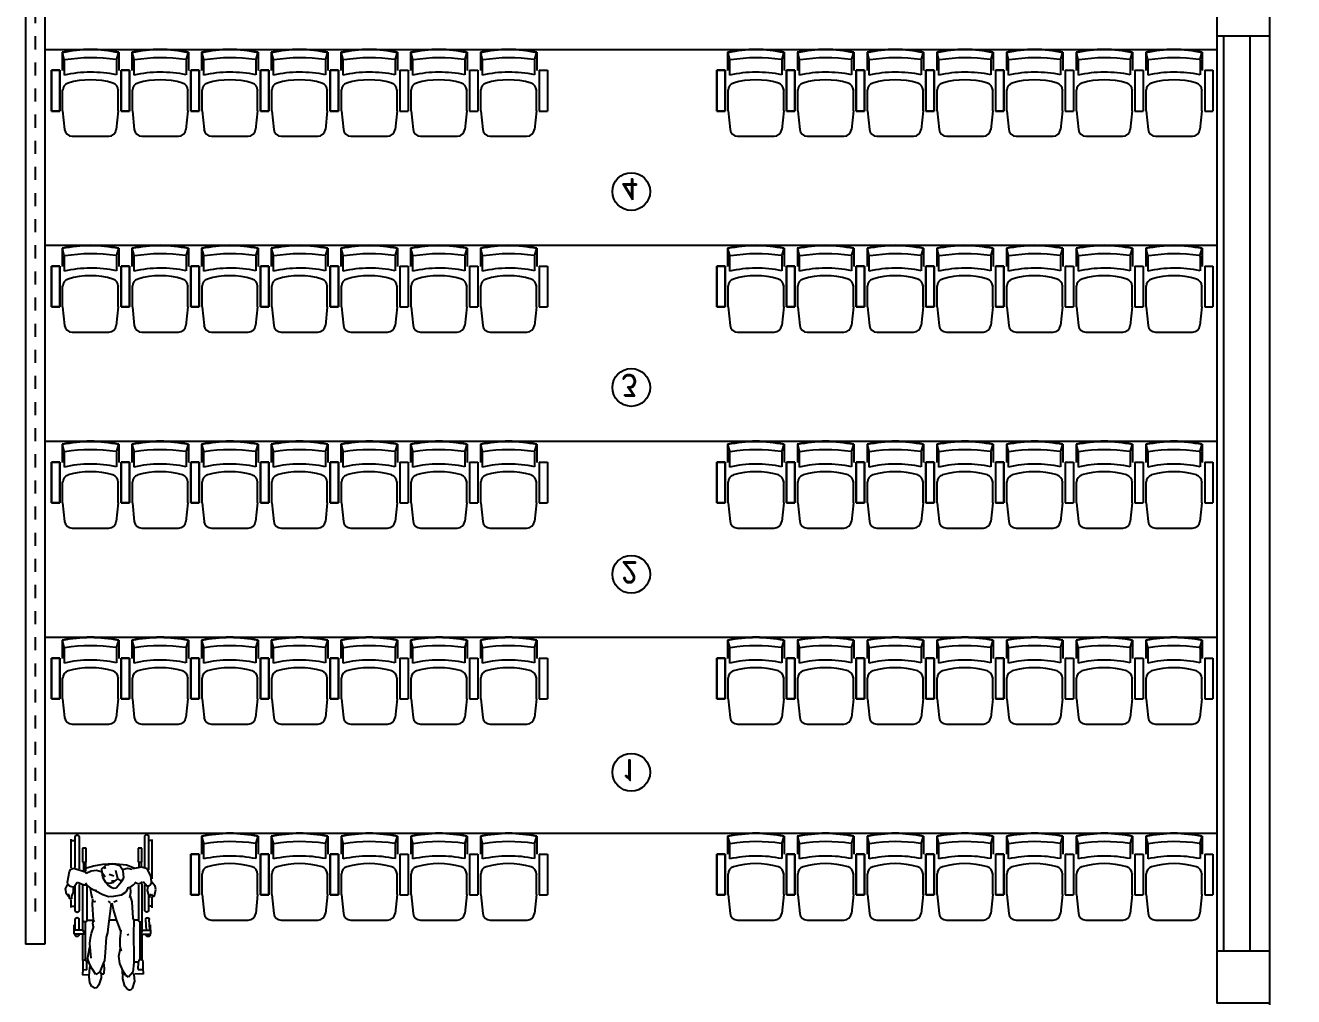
# Model space of a CAD drawing. Header units: millimetres. Extents: x 1590 to 1932, y -48 to 167.
# Drawn here: x 1764.92 to 1774.63, y 33.14 to 40.57 of the extents above; entities that cross this region are included whole.
import ezdxf
from ezdxf.enums import TextEntityAlignment as Align

# ---------------------------------------------------------------- set-up
doc = ezdxf.new("R2010")
doc.units = ezdxf.units.MM
doc.header["$LTSCALE"] = 0.1
doc.header["$MEASUREMENT"] = 0
doc.header["$PDMODE"] = 35
doc.header["$PDSIZE"] = 0.75
doc.linetypes.add('CENTER2', pattern=[1.125, 0.75, -0.125, 0.125, -0.125])
doc.linetypes.add('HIDDEN', pattern=[0.375, 0.25, -0.125])
doc.layers.get('0').update_dxf_attribs({"linetype": 'CONTINUOUS'})
doc.layers.get('DEFPOINTS').update_dxf_attribs({"linetype": 'CONTINUOUS'})
for name, color, linetype in [('BUTACAS', 8, 'HIDDEN'), ('CALLES', 3, 'CONTINUOUS'), ('DIVI', 2, 'CONTINUOUS'), ('EJES', 1, 'CENTER2'), ('GRADA', 9, 'CONTINUOUS'), ('PARED', 4, 'CONTINUOUS'), ('REPISA', 2, 'CONTINUOUS')]:
    doc.layers.add(name, color=color, linetype=linetype)
doc.styles.add('ROMAND', font='romand.shx')
doc.dimstyles.new('URBA', dxfattribs={"dimtxt": 20, "dimasz": 0.5, "dimexe": 1.25, "dimexo": 0.63, "dimgap": 0.63, "dimtad": 0, "dimtih": 1, "dimtoh": 1, "dimzin": 1, "dimdsep": 46, "dimtxsty": 'ROMAND', "dimcen": 2.5, "dimclrd": 1, "dimclre": 1, "dimclrt": 3, "dimadec": 0, "dimazin": 0, "dimtfac": 1, "dimtmove": 0, "dimatfit": 3, "dimfxl": 1, "dimtvp": 1, "dimtolj": 1, "dimtzin": 1, "dimarcsym": 0})

# ---------------------------------------------------------------- blocks, each defined once
blk = doc.blocks.new('ROWSEAT7')
at = {"layer": 'BUTACAS', "linetype": 'Continuous'}
for p, q in [((-3.7609, 0.4705), (-3.7458, 0.6138)), ((-3.4073, 0.665), (-3.689, 0.665)), ((-3.3354, 0.4705), (-3.3505, 0.6138)), ((-3.2275, 0.4705), (-3.2124, 0.6138)), ((-2.8739, 0.665), (-3.1556, 0.665)), ((-2.802, 0.4705), (-2.8171, 0.6138)), ((-2.6941, 0.4705), (-2.679, 0.6138)), ((-2.3405, 0.665), (-2.6222, 0.665)), ((-2.2686, 0.4705), (-2.2837, 0.6138)), ((-2.1607, 0.4705), (-2.1456, 0.6138)), ((-1.8071, 0.665), (-2.0888, 0.665)), ((-1.7352, 0.4705), (-1.7503, 0.6138)), ((-1.6273, 0.4705), (-1.6122, 0.6138)), ((-1.2737, 0.665), (-1.5554, 0.665)), ((-1.2018, 0.4705), (-1.2169, 0.6138)), ((-1.0939, 0.4705), (-1.0788, 0.6138)), ((-0.7403, 0.665), (-1.022, 0.665)), ((-0.6684, 0.4705), (-0.6835, 0.6138)), ((-0.5605, 0.4705), (-0.5454, 0.6138)), ((-0.2069, 0.665), (-0.4886, 0.665)), ((-0.135, 0.4705), (-0.1501, 0.6138)), ((-3.7829, 0.4722), (-3.8464, 0.4722)), ((-3.8464, 0.1597, 0.0021), (-3.8464, 0.4722, 0.0021)), ((-3.7829, 0.1597, 0.0021), (-3.7829, 0.4722, 0.0021)), ((-3.7609, 0.4705), (-3.7609, 0.311)), ((-3.3354, 0.4705), (-3.3354, 0.311)), ((-3.2495, 0.4722), (-3.313, 0.4722)), ((-3.313, 0.1597, 0.0021), (-3.313, 0.4722, 0.0021)), ((-3.2495, 0.1597, 0.0021), (-3.2495, 0.4722, 0.0021)), ((-3.2275, 0.4705), (-3.2275, 0.311)), ((-2.802, 0.4705), (-2.802, 0.311)), ((-2.7161, 0.4722), (-2.7796, 0.4722)), ((-2.7796, 0.1597, 0.0021), (-2.7796, 0.4722, 0.0021)), ((-2.7161, 0.1597, 0.0021), (-2.7161, 0.4722, 0.0021)), ((-2.6941, 0.4705), (-2.6941, 0.311)), ((-2.2686, 0.4705), (-2.2686, 0.311)), ((-2.2466, 0.4722), (-2.1832, 0.4722)), ((-2.2466, 0.4722), (-2.2466, 0.1597)), ((-2.1827, 0.4722), (-2.2462, 0.4722)), ((-2.2462, 0.1597, 0.0021), (-2.2462, 0.4722, 0.0021)), ((-2.1827, 0.4722), (-2.2462, 0.4722)), ((-2.2462, 0.1597, 0.0021), (-2.2462, 0.4722, 0.0021)), ((-2.1832, 0.4722), (-2.1832, 0.1597)), ((-2.1827, 0.1597, 0.0021), (-2.1827, 0.4722, 0.0021)), ((-2.1827, 0.1597, 0.0021), (-2.1827, 0.4722, 0.0021)), ((-2.1607, 0.4705), (-2.1607, 0.311)), ((-1.7352, 0.4705), (-1.7352, 0.311)), ((-1.7132, 0.4722), (-1.6498, 0.4722)), ((-1.7132, 0.4722), (-1.7132, 0.1597)), ((-1.6493, 0.4722), (-1.7128, 0.4722)), ((-1.7128, 0.1597, 0.0021), (-1.7128, 0.4722, 0.0021)), ((-1.6498, 0.4722), (-1.6498, 0.1597)), ((-1.6493, 0.1597, 0.0021), (-1.6493, 0.4722, 0.0021)), ((-1.6273, 0.4705), (-1.6273, 0.311)), ((-1.2018, 0.4705), (-1.2018, 0.311)), ((-1.1798, 0.4722), (-1.1164, 0.4722)), ((-1.1798, 0.4722), (-1.1798, 0.1597)), ((-1.1159, 0.4722), (-1.1794, 0.4722)), ((-1.1794, 0.1597, 0.0021), (-1.1794, 0.4722, 0.0021)), ((-1.1164, 0.4722), (-1.1164, 0.1597)), ((-1.1159, 0.1597, 0.0021), (-1.1159, 0.4722, 0.0021)), ((-1.0939, 0.4705), (-1.0939, 0.311)), ((-0.6684, 0.4705), (-0.6684, 0.311)), ((-0.6464, 0.4722), (-0.583, 0.4722)), ((-0.6464, 0.4722), (-0.6464, 0.1597)), ((-0.5825, 0.4722), (-0.646, 0.4722)), ((-0.646, 0.1597, 0.0021), (-0.646, 0.4722, 0.0021)), ((-0.583, 0.4722), (-0.583, 0.1597)), ((-0.5825, 0.1597, 0.0021), (-0.5825, 0.4722, 0.0021)), ((-0.5605, 0.4705), (-0.5605, 0.311)), ((-0.135, 0.4705), (-0.135, 0.311)), ((-0.113, 0.4722), (-0.0496, 0.4722)), ((-0.113, 0.4722), (-0.113, 0.1597)), ((-0.0491, 0.4722), (-0.1126, 0.4722)), ((-0.1126, 0.1597, 0.0021), (-0.1126, 0.4722, 0.0021)), ((-0.0496, 0.4722), (-0.0496, 0.1597)), ((-0.0491, 0.1597, 0.0021), (-0.0491, 0.4722, 0.0021)), ((-3.7609, 0.311), (-3.7609, 0.3131)), ((-3.2275, 0.311), (-3.2275, 0.3131)), ((-2.6941, 0.311), (-2.6941, 0.3131)), ((-2.1607, 0.311), (-2.1607, 0.3131)), ((-1.6273, 0.311), (-1.6273, 0.3131)), ((-1.0939, 0.311), (-1.0939, 0.3131)), ((-0.5605, 0.311), (-0.5605, 0.3131)), ((-3.7473, 0.08), (-3.7473, 0.1951)), ((-3.3469, 0.0826), (-3.3469, 0.1975)), ((-3.2139, 0.08), (-3.2139, 0.1951)), ((-2.8135, 0.0826), (-2.8135, 0.1975)), ((-2.6805, 0.08), (-2.6805, 0.1951)), ((-2.2801, 0.0826), (-2.2801, 0.1975)), ((-2.1471, 0.08), (-2.1471, 0.1951)), ((-1.7467, 0.0826), (-1.7467, 0.1975)), ((-1.6137, 0.08), (-1.6137, 0.1951)), ((-1.2133, 0.0826), (-1.2133, 0.1975)), ((-1.0803, 0.08), (-1.0803, 0.1951)), ((-0.6799, 0.0826), (-0.6799, 0.1975)), ((-0.5469, 0.08), (-0.5469, 0.1951)), ((-0.1465, 0.0826), (-0.1465, 0.1975)), ((-3.7829, 0.1597, 0.3394), (-3.8464, 0.1597, 0.3394)), ((-3.7643, 0.0225), (-3.7643, 0.1618)), ((-3.3321, 0.0225), (-3.3321, 0.1618)), ((-3.2495, 0.1597, 0.3394), (-3.313, 0.1597, 0.3394)), ((-3.2309, 0.0225), (-3.2309, 0.1618)), ((-2.7987, 0.0225), (-2.7987, 0.1618)), ((-2.7161, 0.1597, 0.3394), (-2.7796, 0.1597, 0.3394)), ((-2.6975, 0.0225), (-2.6975, 0.1618)), ((-2.2653, 0.0225), (-2.2653, 0.1618)), ((-2.2466, 0.1597), (-2.1832, 0.1597)), ((-2.1827, 0.1597, 0.3394), (-2.2462, 0.1597, 0.3394)), ((-2.1827, 0.1597, 0.3394), (-2.2462, 0.1597, 0.3394)), ((-2.1641, 0.0225), (-2.1641, 0.1618)), ((-1.7319, 0.0225), (-1.7319, 0.1618)), ((-1.7132, 0.1597), (-1.6498, 0.1597)), ((-1.6493, 0.1597, 0.3394), (-1.7128, 0.1597, 0.3394)), ((-1.6307, 0.0225), (-1.6307, 0.1618)), ((-1.1985, 0.0225), (-1.1985, 0.1618)), ((-1.1798, 0.1597), (-1.1164, 0.1597)), ((-1.1159, 0.1597, 0.3394), (-1.1794, 0.1597, 0.3394)), ((-1.0973, 0.0225), (-1.0973, 0.1618)), ((-0.6651, 0.0225), (-0.6651, 0.1618)), ((-0.6464, 0.1597), (-0.583, 0.1597)), ((-0.5825, 0.1597, 0.3394), (-0.646, 0.1597, 0.3394)), ((-0.5639, 0.0225), (-0.5639, 0.1618)), ((-0.1317, 0.0225), (-0.1317, 0.1618)), ((-0.113, 0.1597), (-0.0496, 0.1597)), ((-0.0491, 0.1597, 0.3394), (-0.1126, 0.1597, 0.3394)), ((-3.7489, 0.0747), (-3.7648, 0.0225)), ((-3.3321, 0.0225), (-3.3455, 0.0769)), ((-3.2155, 0.0747), (-3.2314, 0.0225)), ((-2.7987, 0.0225), (-2.8121, 0.0769)), ((-2.6821, 0.0747), (-2.698, 0.0225)), ((-2.2653, 0.0225), (-2.2787, 0.0769)), ((-2.1487, 0.0747), (-2.1646, 0.0225)), ((-1.7319, 0.0225), (-1.7453, 0.0769)), ((-1.6153, 0.0747), (-1.6312, 0.0225)), ((-1.1985, 0.0225), (-1.2119, 0.0769)), ((-1.0819, 0.0747), (-1.0978, 0.0225)), ((-0.6651, 0.0225), (-0.6785, 0.0769)), ((-0.5485, 0.0747), (-0.5644, 0.0225)), ((-0.1317, 0.0225), (-0.1451, 0.0769))]:
    blk.add_line(p, q, dxfattribs=at)
for centre, radius, start, end in [((-3.689, 0.6079), 0.0571, 90, 174), ((-3.4073, 0.6079), 0.0571, 6, 90), ((-3.1556, 0.6079), 0.0571, 90, 174), ((-2.8739, 0.6079), 0.0571, 6, 90), ((-2.6222, 0.6079), 0.0571, 90, 174), ((-2.3405, 0.6079), 0.0571, 6, 90), ((-2.0888, 0.6079), 0.0571, 90, 174), ((-1.8071, 0.6079), 0.0571, 6, 90), ((-1.5554, 0.6079), 0.0571, 90, 174), ((-1.2737, 0.6079), 0.0572, 6, 90), ((-1.022, 0.6079), 0.0571, 90, 174), ((-0.7403, 0.6079), 0.0572, 6, 90), ((-0.4886, 0.6079), 0.0571, 90, 174), ((-0.2069, 0.6079), 0.0572, 6, 90), ((-3.7037, 0.3131), 0.0571, 180, 253.38345), ((-3.3926, 0.3131), 0.0571, 286.61655, 360), ((-3.1703, 0.3131), 0.0571, 180, 253.38345), ((-2.8592, 0.3131), 0.0571, 286.61655, 360), ((-2.6369, 0.3131), 0.0571, 180, 253.38345), ((-2.3258, 0.3131), 0.0571, 286.61655, 360), ((-2.1035, 0.3131), 0.0571, 180, 253.38345), ((-1.7924, 0.3131), 0.0571, 286.61655, 360), ((-1.5701, 0.3131), 0.0571, 180, 253.38345), ((-1.259, 0.3131), 0.0572, 286.61655, 360), ((-1.0367, 0.3131), 0.0572, 180, 253.38345), ((-0.7256, 0.3131), 0.0571, 286.61655, 360), ((-0.5033, 0.3131), 0.0572, 180, 253.38345), ((-0.1922, 0.3131), 0.0571, 286.61655, 360), ((-3.5527, 1.1259), 0.9509, 258.19046, 282.49486), ((-3.5482, 0.8344), 0.6012, 253.38345, 286.61655), ((-3.0193, 1.1259), 0.9509, 258.19046, 282.49486), ((-3.0148, 0.8344), 0.6012, 253.38345, 286.61655), ((-2.4859, 1.1259), 0.9509, 258.19046, 282.49486), ((-2.4814, 0.8344), 0.6012, 253.38345, 286.61655), ((-1.9525, 1.1259), 0.9509, 258.19046, 282.49486), ((-1.948, 0.8344), 0.6012, 253.38345, 286.61655), ((-1.4191, 1.1259), 0.9509, 258.19046, 282.49486), ((-1.4146, 0.8344), 0.6012, 253.38345, 286.61655), ((-0.8857, 1.1259), 0.9509, 258.19046, 282.49486), ((-0.8812, 0.8344), 0.6012, 253.38345, 286.61655), ((-0.3523, 1.1259), 0.9509, 258.19046, 282.49486), ((-0.3478, 0.8344), 0.6012, 253.38345, 286.61655), ((-3.5484, 1.0513), 1.0513, 258.12271, 281.87729), ((-3.5484, 1.0513), 1.048, 258.12271, 281.87729), ((-3.7428, 0.0729), 0.00635, 81.26586, 163.04303), ((-3.745, 0.0764), 0.00317, 81.13813, 163.04303), ((-3.5551, 1.2947), 1.2299, 261.26586, 279.47033), ((-3.3517, 0.0754), 0.00635, 13.90351, 99.47033), ((-3.3493, 0.079), 0.00318, 13.90351, 99.60686), ((-3.015, 1.0513), 1.0513, 258.12271, 281.87729), ((-3.015, 1.0513), 1.048, 258.12271, 281.87729), ((-3.2094, 0.0729), 0.00635, 81.26586, 163.04303), ((-3.2116, 0.0764), 0.00317, 81.13813, 163.04303), ((-3.0217, 1.2947), 1.2299, 261.26586, 279.47033), ((-2.8183, 0.0754), 0.00635, 13.90351, 99.47033), ((-2.8159, 0.079), 0.00318, 13.90351, 99.60686), ((-2.4816, 1.0513), 1.0513, 258.12271, 281.87729), ((-2.4816, 1.0513), 1.048, 258.12271, 281.87729), ((-2.676, 0.0729), 0.00635, 81.26586, 163.04303), ((-2.6782, 0.0764), 0.00317, 81.13813, 163.04303), ((-2.4883, 1.2947), 1.2299, 261.26586, 279.47033), ((-2.2849, 0.0754), 0.00635, 13.90351, 99.47033), ((-2.2825, 0.079), 0.00318, 13.90351, 99.60686), ((-1.9482, 1.0513), 1.0513, 258.12271, 281.87729), ((-1.9482, 1.0513), 1.048, 258.12271, 281.87729), ((-2.1426, 0.0729), 0.00635, 81.26586, 163.04303), ((-2.1448, 0.0764), 0.00317, 81.13813, 163.04303), ((-1.9549, 1.2947), 1.2299, 261.26586, 279.47033), ((-1.7515, 0.0754), 0.00635, 13.90351, 99.47033), ((-1.7491, 0.079), 0.00318, 13.90351, 99.60686), ((-1.4148, 1.0513), 1.0513, 258.12271, 281.87729), ((-1.4148, 1.0513), 1.048, 258.12271, 281.87729), ((-1.6092, 0.0729), 0.00635, 81.26586, 163.04303), ((-1.6114, 0.0764), 0.00317, 81.13813, 163.04303), ((-1.4215, 1.2947), 1.2299, 261.26586, 279.47033), ((-1.2181, 0.0754), 0.00635, 13.90351, 99.47033), ((-1.2157, 0.079), 0.00318, 13.90351, 99.60686), ((-0.8814, 1.0513), 1.0513, 258.12271, 281.87729), ((-0.8814, 1.0513), 1.048, 258.12271, 281.87729), ((-1.0758, 0.0729), 0.00635, 81.26586, 163.04303), ((-1.078, 0.0764), 0.00317, 81.13813, 163.04303), ((-0.8881, 1.2947), 1.2299, 261.26586, 279.47033), ((-0.6847, 0.0754), 0.00635, 13.90351, 99.47033), ((-0.6823, 0.079), 0.00317, 13.90351, 99.60686), ((-0.348, 1.0513), 1.0513, 258.12271, 281.87729), ((-0.348, 1.0513), 1.048, 258.12271, 281.87729), ((-0.5424, 0.0729), 0.00635, 81.26586, 163.04303), ((-0.5446, 0.0764), 0.00317, 81.13813, 163.04303), ((-0.3547, 1.2947), 1.2299, 261.26586, 279.47033), ((-0.1513, 0.0754), 0.00635, 13.90351, 99.47033), ((-0.1489, 0.079), 0.00317, 13.90351, 99.60686)]:
    blk.add_arc(centre, radius, start, end, dxfattribs=at)
blk = doc.blocks.new('ROWSEAT5')
at = {"layer": 'BUTACAS', "linetype": 'Continuous'}
for p, q in [((-3.7613, 0.4705, 0), (-3.7462, 0.6138, 0)), ((-3.4077, 0.665, 0), (-3.6894, 0.665, 0)), ((-3.3358, 0.4705, 0), (-3.3509, 0.6138, 0)), ((-3.2279, 0.4705, 0), (-3.2128, 0.6138, 0)), ((-2.8743, 0.665, 0), (-3.156, 0.665, 0)), ((-2.8024, 0.4705, 0), (-2.8175, 0.6138, 0)), ((-2.6945, 0.4705, 0), (-2.6794, 0.6138, 0)), ((-2.3409, 0.665, 0), (-2.6226, 0.665, 0)), ((-2.269, 0.4705, 0), (-2.2841, 0.6138, 0)), ((-2.1611, 0.4705, 0), (-2.146, 0.6138, 0)), ((-1.8075, 0.665, 0), (-2.0892, 0.665, 0)), ((-1.7356, 0.4705, 0), (-1.7507, 0.6138, 0)), ((-1.6277, 0.4705, 0), (-1.6126, 0.6138, 0)), ((-1.2741, 0.665, 0), (-1.5558, 0.665, 0)), ((-1.2022, 0.4705, 0), (-1.2173, 0.6138, 0)), ((-3.8468, 0.1597, 0.0021), (-3.8468, 0.4722, 0.0021)), ((-3.7833, 0.4722, 0), (-3.8468, 0.4722, 0)), ((-3.7833, 0.1597, 0.0021), (-3.7833, 0.4722, 0.0021)), ((-3.7613, 0.4705, 0), (-3.7613, 0.311, 0)), ((-3.3358, 0.4705, 0), (-3.3358, 0.311, 0)), ((-3.3134, 0.1597, 0.0021), (-3.3134, 0.4722, 0.0021)), ((-3.2499, 0.4722, 0), (-3.3134, 0.4722, 0)), ((-3.2499, 0.1597, 0.0021), (-3.2499, 0.4722, 0.0021)), ((-3.2279, 0.4705, 0), (-3.2279, 0.311, 0)), ((-2.8024, 0.4705, 0), (-2.8024, 0.311, 0)), ((-2.78, 0.1597, 0.0021), (-2.78, 0.4722, 0.0021)), ((-2.7165, 0.4722, 0), (-2.78, 0.4722, 0)), ((-2.7165, 0.1597, 0.0021), (-2.7165, 0.4722, 0.0021)), ((-2.6945, 0.4705, 0), (-2.6945, 0.311, 0)), ((-2.269, 0.4705, 0), (-2.269, 0.311, 0)), ((-2.247, 0.4722, 0), (-2.247, 0.1597, 0)), ((-2.247, 0.4722, 0), (-2.1836, 0.4722, 0)), ((-2.2466, 0.1597, 0.0021), (-2.2466, 0.4722, 0.0021)), ((-2.2466, 0.1597, 0.0021), (-2.2466, 0.4722, 0.0021)), ((-2.1831, 0.4722, 0), (-2.2466, 0.4722, 0)), ((-2.1831, 0.4722, 0), (-2.2466, 0.4722, 0)), ((-2.1836, 0.4722, 0), (-2.1836, 0.1597, 0)), ((-2.1831, 0.1597, 0.0021), (-2.1831, 0.4722, 0.0021)), ((-2.1831, 0.1597, 0.0021), (-2.1831, 0.4722, 0.0021)), ((-2.1611, 0.4705, 0), (-2.1611, 0.311, 0)), ((-1.7356, 0.4705, 0), (-1.7356, 0.311, 0)), ((-1.7136, 0.4722, 0), (-1.7136, 0.1597, 0)), ((-1.7136, 0.4722, 0), (-1.6502, 0.4722, 0)), ((-1.7132, 0.1597, 0.0021), (-1.7132, 0.4722, 0.0021)), ((-1.6497, 0.4722, 0), (-1.7132, 0.4722, 0)), ((-1.6502, 0.4722, 0), (-1.6502, 0.1597, 0)), ((-1.6497, 0.1597, 0.0021), (-1.6497, 0.4722, 0.0021)), ((-1.6277, 0.4705, 0), (-1.6277, 0.311, 0)), ((-1.2022, 0.4705, 0), (-1.2022, 0.311, 0)), ((-1.1802, 0.4722, 0), (-1.1802, 0.1597, 0)), ((-1.1802, 0.4722, 0), (-1.1168, 0.4722, 0)), ((-1.1798, 0.1597, 0.0021), (-1.1798, 0.4722, 0.0021)), ((-1.1163, 0.4722, 0), (-1.1798, 0.4722, 0)), ((-1.1168, 0.4722, 0), (-1.1168, 0.1597, 0)), ((-1.1163, 0.1597, 0.0021), (-1.1163, 0.4722, 0.0021)), ((-3.7613, 0.311, 0), (-3.7613, 0.3131, 0)), ((-3.2279, 0.311, 0), (-3.2279, 0.3131, 0)), ((-2.6945, 0.311, 0), (-2.6945, 0.3131, 0)), ((-2.1611, 0.311, 0), (-2.1611, 0.3131, 0)), ((-1.6277, 0.311, 0), (-1.6277, 0.3131, 0)), ((-3.7477, 0.08, 0), (-3.7477, 0.1951, 0)), ((-3.3473, 0.0826, 0), (-3.3473, 0.1975, 0)), ((-3.2143, 0.08, 0), (-3.2143, 0.1951, 0)), ((-2.8139, 0.0826, 0), (-2.8139, 0.1975, 0)), ((-2.6809, 0.08, 0), (-2.6809, 0.1951, 0)), ((-2.2805, 0.0826, 0), (-2.2805, 0.1975, 0)), ((-2.1475, 0.08, 0), (-2.1475, 0.1951, 0)), ((-1.7471, 0.0826, 0), (-1.7471, 0.1975, 0)), ((-1.6141, 0.08, 0), (-1.6141, 0.1951, 0)), ((-1.2137, 0.0826, 0), (-1.2137, 0.1975, 0)), ((-3.7833, 0.1597, 0.3394), (-3.8468, 0.1597, 0.3394)), ((-3.7647, 0.0225, 0), (-3.7647, 0.1618, 0)), ((-3.3325, 0.0225, 0), (-3.3325, 0.1618, 0)), ((-3.2499, 0.1597, 0.3394), (-3.3134, 0.1597, 0.3394)), ((-3.2313, 0.0225, 0), (-3.2313, 0.1618, 0)), ((-2.7991, 0.0225, 0), (-2.7991, 0.1618, 0)), ((-2.7165, 0.1597, 0.3394), (-2.78, 0.1597, 0.3394)), ((-2.6979, 0.0225, 0), (-2.6979, 0.1618, 0)), ((-2.2657, 0.0225, 0), (-2.2657, 0.1618, 0)), ((-2.247, 0.1597, 0), (-2.1836, 0.1597, 0)), ((-2.1831, 0.1597, 0.3394), (-2.2466, 0.1597, 0.3394)), ((-2.1831, 0.1597, 0.3394), (-2.2466, 0.1597, 0.3394)), ((-2.1645, 0.0225, 0), (-2.1645, 0.1618, 0)), ((-1.7323, 0.0225, 0), (-1.7323, 0.1618, 0)), ((-1.7136, 0.1597, 0), (-1.6502, 0.1597, 0)), ((-1.6497, 0.1597, 0.3394), (-1.7132, 0.1597, 0.3394)), ((-1.6311, 0.0225, 0), (-1.6311, 0.1618, 0)), ((-1.1989, 0.0225, 0), (-1.1989, 0.1618, 0)), ((-1.1802, 0.1597, 0), (-1.1168, 0.1597, 0)), ((-1.1163, 0.1597, 0.3394), (-1.1798, 0.1597, 0.3394)), ((-3.7493, 0.0747, 0), (-3.7652, 0.0225, 0)), ((-3.3325, 0.0225, 0), (-3.3459, 0.0769, 0)), ((-3.2159, 0.0747, 0), (-3.2318, 0.0225, 0)), ((-2.7991, 0.0225, 0), (-2.8125, 0.0769, 0)), ((-2.6825, 0.0747, 0), (-2.6984, 0.0225, 0)), ((-2.2657, 0.0225, 0), (-2.2791, 0.0769, 0)), ((-2.1491, 0.0747, 0), (-2.165, 0.0225, 0)), ((-1.7323, 0.0225, 0), (-1.7457, 0.0769, 0)), ((-1.6157, 0.0747, 0), (-1.6316, 0.0225, 0)), ((-1.1989, 0.0225, 0), (-1.2123, 0.0769, 0))]:
    blk.add_line(p, q, dxfattribs=at)
for centre, radius, start, end in [((-3.6894, 0.6079, 0), 0.0571, 90, 174), ((-3.4077, 0.6079, 0), 0.0571, 6, 90), ((-3.156, 0.6079, 0), 0.0571, 90, 174), ((-2.8743, 0.6079, 0), 0.0571, 6, 90), ((-2.6226, 0.6079, 0), 0.0571, 90, 174), ((-2.3409, 0.6079, 0), 0.0571, 6, 90), ((-2.0892, 0.6079, 0), 0.0571, 90, 174), ((-1.8075, 0.6079, 0), 0.0571, 6, 90), ((-1.5558, 0.6079, 0), 0.0571, 90, 174), ((-1.2741, 0.6079, 0), 0.0572, 6, 90), ((-3.7041, 0.3131, 0), 0.0571, 180, 253.38345), ((-3.393, 0.3131, 0), 0.0571, 286.61655, 360), ((-3.1707, 0.3131, 0), 0.0571, 180, 253.38345), ((-2.8596, 0.3131, 0), 0.0571, 286.61655, 360), ((-2.6373, 0.3131, 0), 0.0571, 180, 253.38345), ((-2.3262, 0.3131, 0), 0.0571, 286.61655, 360), ((-2.1039, 0.3131, 0), 0.0571, 180, 253.38345), ((-1.7928, 0.3131, 0), 0.0571, 286.61655, 360), ((-1.5705, 0.3131, 0), 0.0571, 180, 253.38345), ((-1.2594, 0.3131, 0), 0.0572, 286.61655, 360), ((-3.5531, 1.1259, 0), 0.9509, 258.19046, 282.49486), ((-3.5486, 0.8344, 0), 0.6012, 253.38345, 286.61655), ((-3.0197, 1.1259, 0), 0.9509, 258.19046, 282.49486), ((-3.0152, 0.8344, 0), 0.6012, 253.38345, 286.61655), ((-2.4863, 1.1259, 0), 0.9509, 258.19046, 282.49486), ((-2.4818, 0.8344, 0), 0.6012, 253.38345, 286.61655), ((-1.9529, 1.1259, 0), 0.9509, 258.19046, 282.49486), ((-1.9484, 0.8344, 0), 0.6012, 253.38345, 286.61655), ((-1.4195, 1.1259, 0), 0.9509, 258.19046, 282.49486), ((-1.415, 0.8344, 0), 0.6012, 253.38345, 286.61655), ((-3.5488, 1.0513, 0), 1.0513, 258.12271, 281.87729), ((-3.5488, 1.0513, 0), 1.048, 258.12271, 281.87729), ((-3.7432, 0.0729, 0), 0.00635, 81.26586, 163.04303), ((-3.7454, 0.0764, 0), 0.00317, 81.13813, 163.04303), ((-3.5555, 1.2947, 0), 1.2299, 261.26586, 279.47033), ((-3.3521, 0.0754, 0), 0.00635, 13.90351, 99.47033), ((-3.3497, 0.079, 0), 0.00318, 13.90351, 99.60686), ((-3.0154, 1.0513, 0), 1.0513, 258.12271, 281.87729), ((-3.0154, 1.0513, 0), 1.048, 258.12271, 281.87729), ((-3.2098, 0.0729, 0), 0.00635, 81.26586, 163.04303), ((-3.212, 0.0764, 0), 0.00317, 81.13813, 163.04303), ((-3.0221, 1.2947, 0), 1.2299, 261.26586, 279.47033), ((-2.8187, 0.0754, 0), 0.00635, 13.90351, 99.47033), ((-2.8163, 0.079, 0), 0.00318, 13.90351, 99.60686), ((-2.482, 1.0513, 0), 1.0513, 258.12271, 281.87729), ((-2.482, 1.0513, 0), 1.048, 258.12271, 281.87729), ((-2.6764, 0.0729, 0), 0.00635, 81.26586, 163.04303), ((-2.6786, 0.0764, 0), 0.00317, 81.13813, 163.04303), ((-2.4887, 1.2947, 0), 1.2299, 261.26586, 279.47033), ((-2.2853, 0.0754, 0), 0.00635, 13.90351, 99.47033), ((-2.2829, 0.079, 0), 0.00318, 13.90351, 99.60686), ((-1.9486, 1.0513, 0), 1.0513, 258.12271, 281.87729), ((-1.9486, 1.0513, 0), 1.048, 258.12271, 281.87729), ((-2.143, 0.0729, 0), 0.00635, 81.26586, 163.04303), ((-2.1452, 0.0764, 0), 0.00317, 81.13813, 163.04303), ((-1.9553, 1.2947, 0), 1.2299, 261.26586, 279.47033), ((-1.7519, 0.0754, 0), 0.00635, 13.90351, 99.47033), ((-1.7495, 0.079, 0), 0.00318, 13.90351, 99.60686), ((-1.4152, 1.0513, 0), 1.0513, 258.12271, 281.87729), ((-1.4152, 1.0513, 0), 1.048, 258.12271, 281.87729), ((-1.6096, 0.0729, 0), 0.00635, 81.26586, 163.04303), ((-1.6118, 0.0764, 0), 0.00317, 81.13813, 163.04303), ((-1.4219, 1.2947, 0), 1.2299, 261.26586, 279.47033), ((-1.2185, 0.0754, 0), 0.00635, 13.90351, 99.47033), ((-1.2161, 0.079, 0), 0.00318, 13.90351, 99.60686)]:
    blk.add_arc(centre, radius, start, end, dxfattribs=at)
blk = doc.blocks.new('Wheelchair')
at = {"color": 8}
for p, q in [((-0.1345, 0.5105), (-0.1509, 0.4814)), ((-0.1122, 0.5233), (-0.1345, 0.5105)), ((-0.0976, 0.5194), (-0.1122, 0.5233)), ((-0.0823, 0.4979), (-0.0976, 0.5194)), ((-0.065, 0.4438), (-0.0823, 0.4979)), ((0.1177, 0.5059), (0.1007, 0.4499)), ((0.1328, 0.5251), (0.1177, 0.5059)), ((0.1504, 0.5386), (0.1328, 0.5251)), ((0.1615, 0.5382), (0.1504, 0.5386)), ((0.1745, 0.5256), (0.1615, 0.5382)), ((0.1904, 0.4689), (0.1745, 0.5256)), ((-0.204, 0.3755), (-0.2062, 0.4214)), ((-0.2062, 0.4214), (-0.1555, 0.4183)), ((-0.1509, 0.4814), (-0.1569, 0.435)), ((-0.1569, 0.435), (-0.153, 0.3894)), ((-0.153, 0.3894), (-0.1478, 0.355)), ((-0.1048, 0.4178), (-0.1327, 0.3757)), ((-0.0743, 0.3967), (-0.1048, 0.4178)), ((-0.0478, 0.3346), (-0.0743, 0.3967)), ((-0.072, 0.3976), (-0.0642, 0.4158)), ((-0.0655, 0.4128), (-0.0437, 0.4115)), ((-0.0642, 0.4158), (-0.065, 0.4438)), ((-0.0437, 0.4115), (-0.0401, 0.4039)), ((-0.0401, 0.4039), (-0.0396, 0.3722)), ((0.1043, 0.3924), (0.0796, 0.3342)), ((0.1, 0.4144), (0.0982, 0.3779)), ((0.1007, 0.4499), (0.1033, 0.3954)), ((0.1257, 0.4263), (0.1043, 0.3924)), ((0.1456, 0.4391), (0.1257, 0.4263)), ((0.1792, 0.4), (0.1456, 0.4391)), ((0.1872, 0.3279), (0.1792, 0.4)), ((0.1806, 0.4079), (0.1858, 0.42)), ((0.1858, 0.42), (0.1904, 0.4689)), ((0.2581, 0.416), (0.1965, 0.4135)), ((0.2592, 0.4158), (0.2585, 0.3677)), ((-0.2054, 0.3138), (-0.2033, 0.3771)), ((-0.1916, 0.307), (-0.2054, 0.3138)), ((-0.1741, 0.3828), (-0.2041, 0.3834)), ((-0.2037, 0.3108), (-0.2037, 0.1093)), ((-0.1793, 0.3092), (-0.1916, 0.307)), ((-0.1856, 0.0147), (-0.1856, 0.3086)), ((-0.173, 0.3227), (-0.1793, 0.3092)), ((-0.1741, 0.3828), (-0.173, 0.3227)), ((-0.1593, 0.3248), (-0.1716, 0.3262)), ((-0.1635, 0.3088), (-0.1686, 0.3005)), ((-0.1686, 0.3005), (-0.1511, 0.2057)), ((-0.1516, 0.3404), (-0.1635, 0.3088)), ((-0.1394, 0.2925), (-0.1517, 0.1812)), ((-0.1327, 0.3757), (-0.1516, 0.3404)), ((-0.0386, 0.3099), (-0.0478, 0.3346)), ((-0.0396, 0.3722), (-0.0432, 0.3258)), ((-0.0326, 0.2496), (-0.0386, 0.3099)), ((0.0796, 0.3342), (0.0717, 0.2775)), ((0.1853, 0.2902), (0.1872, 0.3279)), ((0.2204, 0.3222), (0.1909, 0.323)), ((0.2198, 0.3807), (0.2217, 0.3222)), ((0.2198, 0.3807), (0.2525, 0.3805)), ((0.2251, 0.3076), (0.2217, 0.3222)), ((0.2322, 0.3049), (0.2251, 0.3076)), ((0.2328, 0.0147), (0.2328, 0.3086)), ((0.2499, 0.3082), (0.2332, 0.3046)), ((0.2573, 0.3192), (0.2499, 0.3082)), ((0.2509, 0.3108), (0.2509, 0.1093)), ((0.2565, 0.38), (0.2573, 0.3192)), ((-0.0249, 0.1321), (-0.0326, 0.2496)), ((0.0717, 0.2775), (0.0832, 0.2151)), ((0.0817, 0.2044), (0.0816, 0.1441)), ((0.0925, 0.2401), (0.0817, 0.2044)), ((0.1837, 0.1065), (0.1853, 0.2902)), ((-0.1853, 0.1093), (-0.2698, 0.1093)), ((-0.2698, 0.1093), (-0.2693, 0.0376)), ((-0.2627, 0.1129), (-0.2627, 0.109)), ((-0.2343, 0.1103), (-0.2343, 0.1129)), ((-0.2033, 0.0796), (-0.1935, 0.1088)), ((-0.1517, 0.1812), (-0.1454, 0.1359)), ((-0.1454, 0.1359), (-0.1388, 0.1014)), ((-0.1388, 0.1014), (-0.1203, 0.0506)), ((-0.0249, 0.1321), (-0.0284, 0.134)), ((-0.0149, 0.0987), (-0.0249, 0.1321)), ((-0.0101, 0.0496), (-0.0149, 0.0987)), ((0.0816, 0.1441), (0.0884, 0.0774)), ((0.1481, 0.1108), (0.1359, 0.116)), ((0.1849, 0.0032), (0.1837, 0.1065)), ((0.2325, 0.1093), (0.317, 0.1093)), ((0.2504, 0.0796), (0.2407, 0.1088)), ((0.2815, 0.1093), (0.2817, 0.1145)), ((0.3101, 0.1132), (0.3099, 0.1094)), ((0.317, 0.1093), (0.3132, 0.0377)), ((-0.2035, 0.0794), (-0.2696, 0.0794)), ((-0.2627, 0.0794), (-0.2627, -0.0037)), ((-0.2343, -0.0037), (-0.2343, 0.0775)), ((-0.2035, 0.0794), (-0.2035, -0.2635)), ((-0.1947, 0.0142), (-0.2035, 0.0096)), ((-0.1822, 0.0142), (-0.1947, 0.0142)), ((-0.1734, 0.0096), (-0.1822, 0.0142)), ((-0.1734, -0.2564), (-0.1734, 0.0096)), ((-0.1709, 0.002), (-0.126, 0.0013)), ((-0.1225, 0.0003), (-0.1314, -0.1182)), ((-0.1226, 0.0556), (-0.1268, 0.0263)), ((-0.1268, 0.0263), (-0.1214, 0.0003)), ((-0.1138, 0.0137), (-0.1225, 0.0003)), ((0.0126, -0.1294), (-0.0101, 0.0496)), ((0, 0), (0.0501, 0.0003)), ((0.0867, 0.0849), (0.0538, -0.0037)), ((0.1796, -0.0138), (0.1849, 0.0032)), ((0.1862, -0.0001), (0.2207, 0.0003)), ((0.2206, 0.0096), (0.2294, 0.0142)), ((0.2206, -0.2664), (0.2206, 0.0096)), ((0.2294, 0.0142), (0.2419, 0.0142)), ((0.2419, 0.0142), (0.2507, 0.0096)), ((0.2507, 0.0794), (0.3154, 0.0794)), ((0.2507, 0.0794), (0.2507, -0.2778)), ((0.2763, -0.0019), (0.2801, 0.0792)), ((0.3085, 0.0794), (0.3047, -0.0033)), ((-0.2926, -0.0944), (-0.2926, -0.1523)), ((-0.2619, -0.072), (-0.2619, -0.2578)), ((-0.2327, -0.2721), (-0.2327, -0.072)), ((0.0311, -0.0801), (0.0202, -0.1289)), ((0.0538, -0.0037), (0.0311, -0.0801)), ((0.1719, -0.1386), (0.1796, -0.0138)), ((0.27, -0.0751), (0.27, -0.2678)), ((0.2992, -0.1925), (0.2992, -0.0751)), ((0.3253, -0.0915), (0.3253, -0.1779)), ((-0.3113, -0.1761), (-0.3301, -0.1968)), ((-0.3097, -0.192), (-0.3203, -0.1923)), ((-0.3069, -0.1639), (-0.3097, -0.192)), ((-0.3069, -0.1639), (-0.3029, -0.1582)), ((-0.2912, -0.1623), (-0.3029, -0.1582)), ((-0.2897, -0.1811), (-0.2912, -0.1623)), ((-0.2782, -0.2125), (-0.2897, -0.1811)), ((-0.2874, -0.1059), (-0.2633, -0.1059)), ((-0.1301, -0.1672), (-0.1367, -0.1954)), ((-0.1314, -0.1182), (-0.1275, -0.1623)), ((-0.1282, -0.1466), (-0.1138, -0.1407)), ((-0.1138, -0.1407), (-0.105, -0.1432)), ((-0.1104, -0.2264), (-0.0523, -0.1934)), ((-0.0523, -0.1934), (-0.0079, -0.1797)), ((-0.0079, -0.1797), (0.0327, -0.1806)), ((0.0065, -0.131), (-0.0068, -0.1447)), ((0.0327, -0.1806), (0.0923, -0.1931)), ((0.058, -0.1469), (0.0337, -0.1365)), ((0.0923, -0.1931), (0.1275, -0.216)), ((0.1605, -0.2094), (0.153, -0.17)), ((0.1573, -0.1827), (0.1719, -0.1386)), ((0.2879, -0.2255), (0.2996, -0.1914)), ((0.2984, -0.1067), (0.317, -0.1067)), ((0.2994, -0.175), (0.3147, -0.1789)), ((0.3147, -0.1789), (0.3145, -0.1917)), ((0.3145, -0.1917), (0.3203, -0.1982)), ((0.3203, -0.1982), (0.333, -0.18)), ((0.333, -0.18), (0.3437, -0.1851)), ((0.3437, -0.1851), (0.3547, -0.2339)), ((-0.3301, -0.1968), (-0.3359, -0.2383)), ((-0.3359, -0.2383), (-0.3182, -0.2744)), ((-0.3182, -0.2744), (-0.3209, -0.2891)), ((-0.3209, -0.2891), (-0.307, -0.3713)), ((-0.3168, -0.2737), (-0.3054, -0.2619)), ((-0.3054, -0.2619), (-0.2735, -0.2509)), ((-0.2789, -0.2519), (-0.2782, -0.2125)), ((-0.2735, -0.2509), (-0.2476, -0.2894)), ((-0.2463, -0.2878), (-0.1971, -0.2686)), ((-0.1971, -0.2686), (-0.1747, -0.2687)), ((-0.1841, -0.285), (-0.1689, -0.2619)), ((-0.1689, -0.2619), (-0.1451, -0.2442)), ((-0.1367, -0.1954), (-0.1464, -0.2403)), ((-0.1451, -0.2442), (-0.1203, -0.23)), ((-0.1203, -0.23), (-0.1005, -0.2242)), ((-0.0539, -0.3281), (-0.031, -0.2894)), ((-0.031, -0.2894), (-0.0186, -0.2838)), ((-0.0246, -0.2853), (-0.0073, -0.263)), ((-0.0186, -0.2838), (0.0035, -0.2818)), ((-0.0073, -0.263), (0.0115, -0.2512)), ((0.0035, -0.2818), (0.0303, -0.2898)), ((0.0115, -0.2512), (0.0299, -0.2442)), ((0.0299, -0.2442), (0.0503, -0.2463)), ((0.0303, -0.2898), (0.0626, -0.3136)), ((0.0503, -0.2463), (0.0922, -0.2944)), ((0.1275, -0.216), (0.1416, -0.2432)), ((0.1377, -0.2456), (0.162, -0.2545)), ((0.1586, -0.2485), (0.1619, -0.2118)), ((0.162, -0.2545), (0.1827, -0.2673)), ((0.1827, -0.2673), (0.2042, -0.2922)), ((0.1994, -0.2872), (0.2231, -0.2769)), ((0.2231, -0.2769), (0.2425, -0.2847)), ((0.2425, -0.2847), (0.2532, -0.2909)), ((0.2569, -0.2948), (0.2877, -0.2572)), ((0.2995, -0.2595), (0.2877, -0.2572)), ((0.2926, -0.2578), (0.2879, -0.2255)), ((0.3138, -0.2716), (0.2995, -0.2595)), ((0.3207, -0.2924), (0.3138, -0.2716)), ((0.3484, -0.2587), (0.3207, -0.2924)), ((0.3547, -0.2339), (0.3484, -0.2587)), ((-0.307, -0.3713), (-0.2951, -0.3876)), ((-0.2951, -0.3876), (-0.2743, -0.3965)), ((-0.2743, -0.3965), (-0.187, -0.3668)), ((-0.1999, -0.4411), (-0.1999, -0.3776)), ((-0.187, -0.3668), (-0.1784, -0.3586)), ((-0.1835, -0.4404), (-0.1835, -0.3733)), ((-0.1784, -0.3586), (-0.1413, -0.3755)), ((-0.1413, -0.3755), (-0.1005, -0.3799)), ((-0.1005, -0.3799), (-0.0636, -0.371)), ((-0.0602, -0.3906), (-0.0585, -0.3648)), ((-0.0585, -0.3648), (-0.0539, -0.3281)), ((-0.0343, -0.3278), (-0.0567, -0.3603)), ((-0.0019, -0.3511), (0.0193, -0.342)), ((0.0164, -0.3003), (0.0432, -0.3001)), ((0.0193, -0.342), (0.0331, -0.338)), ((0.0631, -0.3144), (0.0487, -0.3783)), ((0.0626, -0.3136), (0.081, -0.3028)), ((0.1054, -0.3758), (0.079, -0.4133)), ((0.081, -0.3028), (0.0942, -0.3041)), ((0.0922, -0.2944), (0.109, -0.3234)), ((0.1382, -0.3937), (0.1003, -0.383)), ((0.109, -0.3234), (0.1054, -0.3758)), ((0.1726, -0.3869), (0.1382, -0.3937)), ((0.3159, -0.3364), (0.2891, -0.3921)), ((0.2992, -0.6385), (0.2992, -0.3833)), ((0.3207, -0.2924), (0.3159, -0.3364)), ((0.3253, -0.3137), (0.3253, -0.6165)), ((-0.2926, -0.399), (-0.2926, -0.6193)), ((-0.2619, -0.4019), (-0.2619, -0.6354)), ((-0.2327, -0.6354), (-0.2327, -0.3905)), ((-0.2056, -0.5503), (-0.2056, -0.4411)), ((-0.2056, -0.4411), (-0.1776, -0.4411)), ((-0.1835, -0.3967), (-0.1219, -0.4148)), ((-0.1776, -0.4411), (-0.1776, -0.5503)), ((-0.1219, -0.4148), (-0.0487, -0.4276)), ((-0.0433, -0.4043), (-0.0602, -0.3906)), ((-0.0487, -0.4276), (0.0257, -0.4317)), ((-0.0266, -0.4218), (-0.0433, -0.4043)), ((-0.0395, -0.4057), (-0.0332, -0.3912)), ((-0.0078, -0.4221), (-0.0266, -0.4218)), ((0.0062, -0.4264), (-0.0078, -0.4221)), ((0.0346, -0.4256), (0.0062, -0.4264)), ((0.0257, -0.4317), (0.1303, -0.4204)), ((0.079, -0.4133), (0.0346, -0.4256)), ((0.1303, -0.4204), (0.1895, -0.3997)), ((0.2482, -0.4049), (0.1761, -0.391)), ((0.219, -0.5503), (0.219, -0.4411)), ((0.219, -0.4411), (0.247, -0.4411)), ((0.2247, -0.4411), (0.2247, -0.4076)), ((0.2411, -0.4404), (0.2411, -0.4119)), ((0.247, -0.4411), (0.247, -0.5503)), ((0.2891, -0.3921), (0.2482, -0.4049)), ((0.27, -0.4062), (0.27, -0.6385)), ((-0.1776, -0.5503), (-0.2056, -0.5503)), ((0.247, -0.5503), (0.219, -0.5503)), ((-0.2874, -0.6082), (-0.2633, -0.6082)), ((0.3159, -0.6079), (0.3, -0.6079))]:
    blk.add_line(p, q, dxfattribs=at)
for centre, radius, start, end in [((-0.2485, 0.1129), 0.0142, 360, 180), ((0.2959, 0.1139), 0.0142, 357.33711, 177.33711), ((-0.2485, -0.0037), 0.0142, 180, 360), ((-0.2473, -0.072), 0.0146, 360, 180), ((0.2846, -0.0751), 0.0146, 360, 180), ((0.2905, -0.0026), 0.0142, 177.33711, 357.33711), ((-0.2473, -0.6354), 0.0146, 180, 360), ((0.2846, -0.6385), 0.0146, 180, 360)]:
    blk.add_arc(centre, radius, start, end, dxfattribs=at)
blk = doc.blocks.new('UTP1$0$DIMBLOCK')
at = {"color": 4}
blk.add_line((-5.25, -5.25), (5.25, 5.25), dxfattribs=at)
at = {"color": 1}
blk.add_line((-7.5, 0), (10.5, 0), dxfattribs=at)
blk = doc.blocks.new('*D364')
at = {"color": 1, "linetype": 'Continuous', "transparency": 16777216}
for p, q in [((1774.5096, 74.0654), (1775.6567, 74.0654)), ((1775.4767, 74.0454), (1775.4767, 52.5541)), ((1775.4767, 26.0854), (1775.4767, 52.0141)), ((1774.5096, 26.0654), (1775.6567, 26.0654))]:
    blk.add_line(p, q, dxfattribs=at)
at = {"layer": 'DEFPOINTS', "color": 0, "linetype": 'Continuous', "transparency": 16777216}
for p in [(1774.4471, 74.0654), (1774.4471, 26.0654), (1775.4767, 26.0654)]:
    blk.add_point(p, dxfattribs=at)
at = {"color": 1, "linetype": 'Continuous', "transparency": 16777216, "xscale": 0.02, "yscale": 0.02, "zscale": 0.02}
for p, rotation in [((1775.4767, 74.0654), 90), ((1775.4767, 26.0654), 270)]:
    blk.add_blockref('UTP1$0$DIMBLOCK', p, dxfattribs=dict(at, rotation=rotation))
at = {"color": 3, "linetype": 'Continuous', "transparency": 16777216, "insert": (1775.4767, 52.2841), "char_height": 0.5, "attachment_point": 5, "style": 'ROMAND'}
blk.add_mtext('\\A1;48.10', dxfattribs=at)

msp = doc.modelspace()

# ---------------------------------------------------------------- linework, layer by layer
at = {"layer": 'BUTACAS', "linetype": 'Continuous'}
for centre in [(1769.5611, 39.3018), (1769.561, 37.8021), (1769.561, 36.3718), (1769.561, 34.8563)]:
    msp.add_circle(centre, 0.1444, dxfattribs=at)
at = {"layer": 'CALLES', "color": 6, "linetype": 'Continuous'}
for points in [[(1774.0471, 40.8904), (1774.4471, 40.8904), (1774.4471, 40.4904), (1774.0471, 40.4904)], [(1774.0471, 33.4904), (1774.4471, 33.4904), (1774.4471, 33.0904), (1774.0471, 33.0904)]]:
    msp.add_lwpolyline(points, close=True, dxfattribs=at)
at = {"layer": 'DIVI'}
for p, q in [((1774.0471, 33.4904), (1774.0471, 40.4904)), ((1774.0971, 33.4904), (1774.0971, 40.4904))]:
    msp.add_line(p, q, dxfattribs=at)
at = {"layer": 'EJES'}
msp.add_line((1764.999, 47.8904), (1764.9986, 33.7404, 0), dxfattribs=at)
at = {"layer": 'GRADA'}
for p, q in [((1765.074, 40.3904), (1774.0475, 40.3904)), ((1765.074, 38.8904), (1774.0475, 38.8904)), ((1765.074, 37.3904), (1774.0476, 37.3904)), ((1765.074, 35.8904), (1774.0476, 35.8904)), ((1765.074, 34.3904), (1774.0476, 34.3904))]:
    msp.add_line(p, q, dxfattribs=at)
at = {"layer": 'PARED', "color": 4}
for p, q in [((1774.4471, 68.9054), (1774.4471, 28.2404)), ((1774.2971, 40.4904), (1774.2971, 33.4904))]:
    msp.add_line(p, q, dxfattribs=at)
at = {"layer": 'REPISA'}
for p, q in [((1764.924, 47.8904), (1764.9236, 33.5404, 0)), ((1765.074, 47.8904), (1765.0736, 33.5404, 0)), ((1765.0736, 33.5404, 0), (1764.9236, 33.5404, 0))]:
    msp.add_line(p, q, dxfattribs=at)

# ---------------------------------------------------------------- block references
at = {"color": 1, "linetype": 'Continuous', "rotation": 180}
for name, p in [('ROWSEAT7', (1765.0741, 40.3904, 0)), ('ROWSEAT7', (1770.1674, 40.3904, 0)), ('ROWSEAT7', (1765.0741, 38.8904, 0)), ('ROWSEAT7', (1770.1674, 38.8904, 0)), ('ROWSEAT7', (1765.0741, 37.3904, 0)), ('ROWSEAT7', (1770.1674, 37.3904, 0)), ('ROWSEAT7', (1765.0741, 35.8904, 0)), ('ROWSEAT7', (1770.1674, 35.8904, 0)), ('ROWSEAT5', (1765.074, 34.3904)), ('ROWSEAT7', (1770.1674, 34.3904, 0))]:
    msp.add_blockref(name, p, dxfattribs=at)
at = {"color": 0, "linetype": 'Continuous', "xscale": -1, "rotation": 180}
msp.add_blockref('Wheelchair', (1765.5677, 33.7264, 0), dxfattribs=at)

# ---------------------------------------------------------------- texts
at = {"layer": 'BUTACAS', "linetype": 'Continuous', "style": 'ROMAND', "text_generation_flag": 2}
for s, p in [('4', (1769.4776, 39.3182)), ('3', (1769.4775, 37.8185)), ('2', (1769.4775, 36.3882)), ('1', (1769.4775, 34.8727))]:
    msp.add_text(s, height=0.16, rotation=180, dxfattribs=at).set_placement(p, align=Align.MIDDLE_LEFT)

# ---------------------------------------------------------------- dimensions: what is measured, and where the dimension line sits
at = {"color": 2, "linetype": 'Continuous'}
dim = msp.add_linear_dim(base=(1775.4767, 26.0654), p1=(1774.4471, 74.0654), p2=(1774.4471, 26.0654), angle=90, text='48.10', dimstyle='URBA', override={"dimtxt": 0.5, "dimasz": 0.02, "dimexe": 0.18, "dimexo": 0.0625, "dimgap": 0.02, "dimzin": 0, "dimblk1": 'UTP1$0$DIMBLOCK', "dimblk2": 'UTP1$0$DIMBLOCK', "dimsah": 1, "dimcen": 0.09, "dimtdec": 4, "dimtofl": 0, "dimtvp": 0, "dimtzin": 0}, dxfattribs=at)
dim.commit()
dim.dimension.update_dxf_attribs({"geometry": '*D364', "text_midpoint": (1775.4767, 52.2841), "dimtype": 160})

doc.saveas('drawing.dxf')
